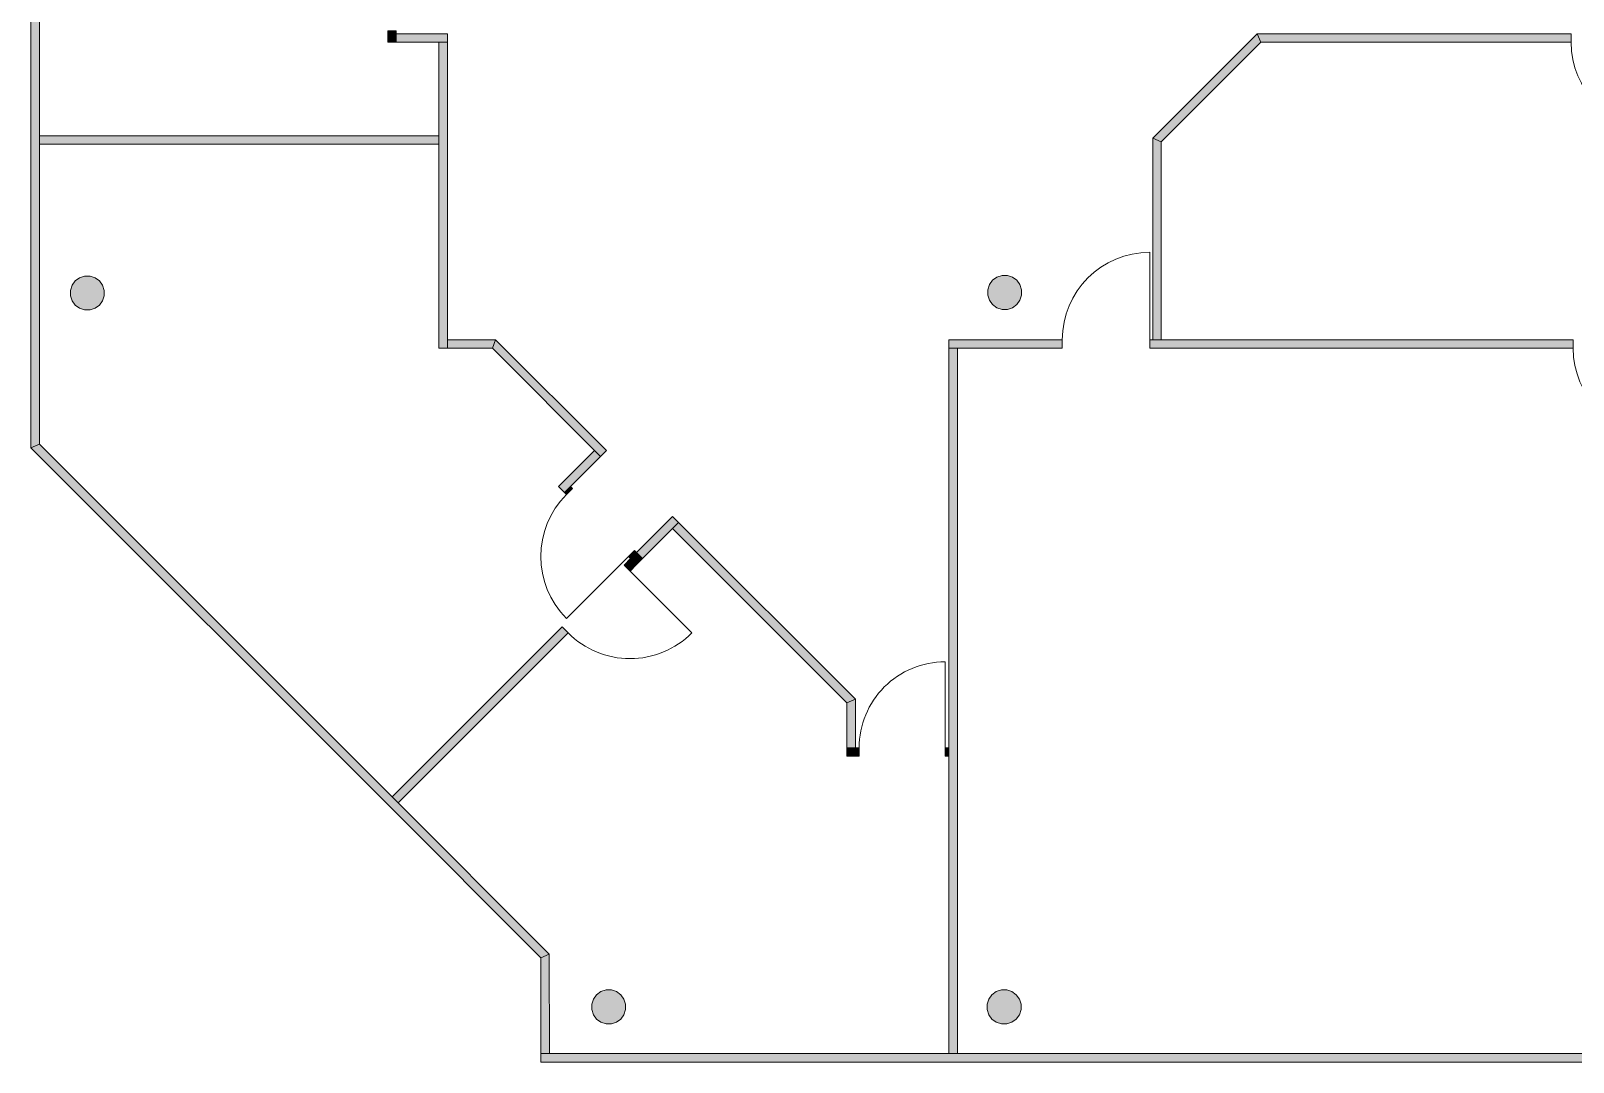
# Model space of a CAD drawing. Header units: inches. Extents: x 33931 to 204452, y 8264 to 159539.
# Drawn here: x 141951 to 160096, y 8264 to 20399 of the extents above; entities that cross this region are included whole.
import ezdxf

# ---------------------------------------------------------------- set-up
doc = ezdxf.new("R2010")
doc.units = ezdxf.units.IN
doc.header["$LTSCALE"] = 200
doc.header["$MEASUREMENT"] = 0
doc.linetypes.add('AUSGEZOGEN', pattern=[0])
doc.linetypes.add('Standardmuster', pattern=[0])
doc.layers.add('Grundebene', color=7, linetype='Continuous')

# ---------------------------------------------------------------- blocks, each defined once
blk = doc.blocks.new('COMPLEXOBJECT_0-3403')
at = {"layer": 'Grundebene', "color": 18, "linetype": 'AUSGEZOGEN', "lineweight": 13, "true_color": 0x000000}
for points in [[(154086.171265, 16663.75), (154086.171265, 16763.75), (152750.957605, 16763.75), (152751.024065, 16663.75), (154086.171265, 16663.75)], [(160095.957615, 16763.75), (155115.743965, 16763.75), (155115.743965, 16663.75), (160095.957615, 16663.75), (160095.957615, 16763.75)]]:
    blk.add_lwpolyline(points, dxfattribs=at)
blk = doc.blocks.new('COMPLEXOBJECT_48-3535')
at = {"layer": 'Grundebene', "color": 18, "linetype": 'AUSGEZOGEN', "lineweight": 13, "true_color": 0x000000}
for points in [[(160070.957615, 20363.75), (156380.246935, 20363.75), (156421.668295, 20263.75), (160070.957615, 20263.75), (160070.957615, 20363.75)], [(161150.957615, 20363.75), (161080.957615, 20363.75), (161080.957615, 20263.75), (161150.957615, 20263.75), (161150.957615, 20363.75)]]:
    blk.add_lwpolyline(points, dxfattribs=at)
blk = doc.blocks.new('COMPLEXOBJECT_50-354D')
at = {"layer": 'Grundebene', "color": 18, "linetype": 'AUSGEZOGEN', "lineweight": 13, "true_color": 0x000000}
for points in [[(149501.026875, 14684.3885), (149500.994325, 14684.42101), (149430.247535, 14613.75061), (149430.338815, 14613.65923), (149501.026875, 14684.3885)], [(149500.940645, 14542.98109), (151550.952805, 12490.75326), (151650.952805, 12536.74675), (149571.704375, 14613.78609), (149500.940645, 14542.98109)]]:
    blk.add_lwpolyline(points, dxfattribs=at)
blk = doc.blocks.new('COMPLEXOBJECT_51-3555')
at = {"layer": 'Grundebene', "color": 18, "linetype": 'AUSGEZOGEN', "lineweight": 13, "true_color": 0x000000}
for points in [[(149430.247535, 14613.75061), (149076.602935, 14260.10601), (149076.797395, 14259.91166), (149430.338815, 14613.65923), (149430.247535, 14613.75061)], [(149005.962965, 14189.46603), (148929.557145, 14113.06021), (149000.267825, 14042.34954), (149076.694255, 14118.77597), (149005.962965, 14189.46603)], [(148201.539305, 13385.04238), (146200.822455, 11384.32552), (146271.528435, 11313.61014), (148272.249985, 13314.3317), (148201.539305, 13385.04238)]]:
    blk.add_lwpolyline(points, dxfattribs=at)
blk = doc.blocks.new('COMPLEXOBJECT_97-365D')
at = {"layer": 'Grundebene', "color": 18, "linetype": 'AUSGEZOGEN', "lineweight": 13, "true_color": 0x000000}
for points in [[(151695.969625, 11963.75845), (151550.952805, 11963.75961), (151550.952805, 11863.75961), (151695.968825, 11863.75845), (151695.969625, 11963.75845)], [(152705.969625, 11963.75036), (152705.968825, 11863.75036), (152750.985635, 11863.75), (152750.986435, 11963.75), (152705.969625, 11963.75036)]]:
    blk.add_lwpolyline(points, dxfattribs=at)
blk = doc.blocks.new('COMPLEXOBJECT_104-368D')
at = {"layer": 'Grundebene', "color": 18, "linetype": 'AUSGEZOGEN', "lineweight": 13, "true_color": 0x000000}
for points in [[(146150.907615, 21463.85), (146150.907615, 21428.53638), (146250.807615, 21428.53638), (146250.807615, 21463.85), (146150.907615, 21463.85)], [(146150.907615, 20398.96363), (146150.907615, 20263.75), (146250.807615, 20263.75), (146250.807615, 20398.96363), (146150.907615, 20398.96363)]]:
    blk.add_lwpolyline(points, dxfattribs=at)
blk = doc.blocks.new('COMPLEXOBJECT_105-3691')
at = {"layer": 'Grundebene', "color": 18, "linetype": 'AUSGEZOGEN', "lineweight": 13, "true_color": 0x000000}
for points in [[(148227.992425, 14966.9832), (148252.970205, 14942.01998), (148323.589585, 15012.68053), (148298.611805, 15037.64376), (148227.992425, 14966.9832)], [(148981.200245, 14214.21433), (149076.838575, 14118.63173), (149147.457955, 14189.29228), (149051.819615, 14284.87488), (148981.200245, 14214.21433)]]:
    blk.add_lwpolyline(points, dxfattribs=at)
blk = doc.blocks.new('door-509D')
at = {"layer": 'Grundebene', "color": 18, "linetype": 'Standardmuster', "lineweight": 13, "true_color": 0x000000}
blk.add_line((161080.957615, 20263.75), (161080.957615, 19253.75), dxfattribs=at)
blk.add_arc((161080.957615, 20263.75), 1010, 180, 270, dxfattribs=at)
blk = doc.blocks.new('door-50A5')
at = {"layer": 'Grundebene', "color": 18, "linetype": 'Standardmuster', "lineweight": 13, "true_color": 0x000000}
blk.add_line((161105.957615, 16663.75), (161105.957615, 15653.75), dxfattribs=at)
blk.add_arc((161105.957615, 16663.75), 1010, 180, 270, dxfattribs=at)
blk = doc.blocks.new('door-50B5')
at = {"layer": 'Grundebene', "color": 18, "linetype": 'Standardmuster', "lineweight": 13, "true_color": 0x000000}
blk.add_line((149000, 14042), (149728, 13314), dxfattribs=at)
blk.add_arc((149000, 14042), 1030, 225, 315, dxfattribs=at)
blk = doc.blocks.new('door-50BF')
at = {"layer": 'Grundebene', "color": 18, "linetype": 'Standardmuster', "lineweight": 13, "true_color": 0x000000}
blk.add_line((152706, 11964), (152706, 12974), dxfattribs=at)
blk.add_arc((152706, 11964), 1010, 89.9995, 179.9995, dxfattribs=at)
blk = doc.blocks.new('door-50C7')
at = {"layer": 'Grundebene', "color": 18, "linetype": 'Standardmuster', "lineweight": 13, "true_color": 0x000000}
blk.add_line((148981, 14214), (148253, 13486), dxfattribs=at)
blk.add_arc((148981, 14214), 1030, 135.0167, 225.0167, dxfattribs=at)
blk = doc.blocks.new('door-50D1')
at = {"layer": 'Grundebene', "color": 18, "linetype": 'Standardmuster', "lineweight": 13, "true_color": 0x000000}
blk.add_line((155115.743965, 16763.75), (155115.743965, 17793.3227), dxfattribs=at)
blk.add_arc((155115.743965, 16763.75), 1029.5727, 90, 180, dxfattribs=at)

msp = doc.modelspace()

# ---------------------------------------------------------------- hatches: boundary and pattern name
at = {"layer": 'Grundebene', "true_color": 0x000000, "transparency": 33554687}
for points in [[(141950.986775, 15492.729), (141950.986375, 35963.75), (141950.986285, 40693.08187), (142050.928945, 40734.41813), (142050.928855, 35963.75), (142050.928455, 15534.77101)], [(146150.907615, 20263.75), (146150.907615, 20398.96363), (146250.807615, 20398.96363), (146250.807615, 20263.75)], [(146850.957615, 20263.75), (146250.807615, 20263.75), (146250.807615, 20363.65), (146850.957615, 20363.65)], [(155150.957615, 19134.46068), (156380.246935, 20363.75), (156421.668295, 20263.75), (155250.957615, 19093.03932)], [(156380.246935, 20363.75), (160070.957615, 20363.75), (160070.957615, 20263.75), (156421.668295, 20263.75)], [(146750.957615, 16663.75), (146750.957615, 20263.75), (146850.957615, 20263.75), (146850.957615, 16663.75)], [(142050.928525, 19163.75), (146750.957615, 19163.75), (146750.957615, 19063.75), (142050.928525, 19063.75)], [(155150.957615, 16763.75), (155150.957615, 19134.46068), (155250.957615, 19093.03932), (155250.957615, 16763.75)], [(142583.891735, 17512.92448), (142646.984005, 17512.92448), (142706.988325, 17493.42789), (142758.031045, 17456.34318), (142795.115755, 17405.30046), (142814.612345, 17345.29614), (142814.612345, 17282.20386), (142795.115755, 17222.19955), (142758.031045, 17171.15682), (142706.988325, 17134.07211), (142646.984005, 17114.57553), (142583.891735, 17114.57553), (142523.887415, 17134.07211), (142472.844685, 17171.15682), (142435.759975, 17222.19955), (142416.263395, 17282.20386), (142416.263395, 17345.29614), (142435.759975, 17405.30046), (142472.844685, 17456.34318), (142523.887415, 17493.42789)], [(153376.718505, 17520.0977), (153439.810785, 17520.0977), (153499.815105, 17500.60111), (153550.857825, 17463.5164), (153587.942535, 17412.47368), (153607.439115, 17352.46936), (153607.439115, 17289.37709), (153587.942535, 17229.37277), (153550.857825, 17178.33004), (153499.815105, 17141.24534), (153439.810785, 17121.74875), (153376.718505, 17121.74875), (153316.714185, 17141.24534), (153265.671465, 17178.33004), (153228.586755, 17229.37277), (153209.090175, 17289.37709), (153209.090175, 17352.46936), (153228.586755, 17412.47368), (153265.671465, 17463.5164), (153316.714185, 17500.60111)], [(147382.461405, 16663.75), (146850.957615, 16663.75), (146850.957615, 16763.75), (147419.453815, 16763.75)], [(148652.800495, 15392.03792), (147382.461405, 16663.75), (147419.453815, 16763.75), (148722.713255, 15461.87521)], [(154086.171265, 16763.75), (154086.171265, 16663.75), (152751.024065, 16663.75), (152750.957605, 16763.75)], [(155115.743965, 16763.75), (160095.957615, 16763.75), (160095.957615, 16663.75), (155115.743965, 16663.75)], [(152851.024085, 16663.75), (152850.957635, 8363.75), (152750.957615, 8363.75), (152751.024065, 16663.75)], [(146129.828475, 11313.33155), (141950.986775, 15492.729), (142050.928455, 15534.77101), (146200.822455, 11384.32552), (148050.146115, 9534.75609), (147950.174015, 9492.74392)], [(148157.331875, 15037.60258), (148581.507605, 15462.02565), (148652.168165, 15391.40628), (148227.992425, 14966.9832)], [(148252.970205, 14942.01998), (148227.992425, 14966.9832), (148298.611805, 15037.64376), (148323.589585, 15012.68053)], [(149571.704375, 14613.78609), (149147.457955, 14189.29228), (149076.797395, 14259.91166), (149501.043825, 14684.40547)], [(151550.952805, 12490.75326), (149500.940645, 14542.98109), (149571.704375, 14613.78609), (151650.952805, 12536.74675)], [(148929.557145, 14113.06021), (149005.962965, 14189.46603), (149076.694255, 14118.77597), (149000.267825, 14042.34954)], [(149076.838575, 14118.63173), (148981.200245, 14214.21433), (149051.819615, 14284.87488), (149147.457955, 14189.29228)], [(146200.822455, 11384.32552), (148201.539305, 13385.04238), (148272.249985, 13314.3317), (146271.528435, 11313.61014)], [(151650.952805, 12536.74675), (151650.952805, 11963.75881), (151550.952805, 11963.75961), (151550.952805, 12490.75326)], [(151550.952805, 11963.75961), (151695.969625, 11963.75845), (151695.968825, 11863.75845), (151550.952805, 11863.75961)], [(152705.968825, 11863.75036), (152705.969625, 11963.75036), (152750.986435, 11963.75), (152750.985635, 11863.75)], [(147950.924385, 8363.75), (147950.174015, 9492.74392), (148050.146115, 9534.75609), (148050.924405, 8363.75)], [(148718.081955, 9112.92448), (148781.174225, 9112.92448), (148841.178545, 9093.42789), (148892.221265, 9056.34318), (148929.305975, 9005.30046), (148948.802565, 8945.29614), (148948.802565, 8882.20386), (148929.305975, 8822.19955), (148892.221265, 8771.15682), (148841.178545, 8734.07211), (148781.174225, 8714.57553), (148718.081955, 8714.57553), (148658.077635, 8734.07211), (148607.034915, 8771.15682), (148569.950205, 8822.19955), (148550.453615, 8882.20386), (148550.453615, 8945.29614), (148569.950205, 9005.30046), (148607.034915, 9056.34318), (148658.077635, 9093.42789)], [(153369.411475, 9112.92448), (153432.503755, 9112.92448), (153492.508065, 9093.42789), (153543.550795, 9056.34318), (153580.635505, 9005.30046), (153600.132085, 8945.29614), (153600.132085, 8882.20386), (153580.635505, 8822.19955), (153543.550795, 8771.15682), (153492.508065, 8734.07211), (153432.503755, 8714.57553), (153369.411475, 8714.57553), (153309.407155, 8734.07211), (153258.364435, 8771.15682), (153221.279725, 8822.19955), (153201.783135, 8882.20386), (153201.783135, 8945.29614), (153221.279725, 9005.30046), (153258.364435, 9056.34318), (153309.407155, 9093.42789)], [(162350.957615, 8263.75), (147950.990845, 8263.75), (147950.924385, 8363.75), (162350.957615, 8363.75)]]:
    msp.add_hatch(color=18, dxfattribs=at).paths.add_polyline_path(points, flags=0)

# ---------------------------------------------------------------- linework, layer by layer
at = {"layer": 'Grundebene', "color": 18, "linetype": 'AUSGEZOGEN', "lineweight": 13, "true_color": 0x000000}
for p, q in [((141950.986375, 35963.75), (141950.986775, 15492.729)), ((142050.928455, 15534.77101), (142050.928855, 35963.75)), ((146150.907615, 20398.96363), (146250.807615, 20398.96363)), ((146150.907615, 20398.96363), (146150.907615, 20263.75)), ((146250.807615, 20398.96363), (146150.907615, 20398.96363)), ((146250.807615, 20363.65), (146250.807615, 20398.96363)), ((146850.957615, 20363.65), (146250.807615, 20363.65)), ((146850.957615, 20263.75), (146850.957615, 20363.65)), ((156380.246935, 20363.75), (155150.957615, 19134.46068)), ((160070.957615, 20363.75), (160070.957615, 20263.75)), ((160070.957615, 20363.75), (160070.957615, 20263.75)), ((146150.907615, 20263.75), (146250.807615, 20263.75)), ((146250.807615, 20263.75), (146750.957615, 20263.75)), ((146750.957615, 20263.75), (146750.957615, 19163.75)), ((146850.957615, 16763.75), (146850.957615, 20263.75)), ((155250.957615, 19093.03932), (156421.668295, 20263.75)), ((156421.668295, 20263.75), (160070.957615, 20263.75)), ((146750.957615, 19163.75), (142050.928525, 19163.75)), ((142050.928525, 19163.75), (142050.928525, 19063.75)), ((142050.928525, 19063.75), (146750.957615, 19063.75)), ((146750.957615, 19063.75), (146750.957615, 16663.75)), ((155150.957615, 19134.46068), (155150.957615, 16763.75)), ((155250.957615, 16763.75), (155250.957615, 19093.03932)), ((142472.844685, 17456.34318), (142435.759975, 17405.30046)), ((142523.887415, 17493.42789), (142472.844685, 17456.34318)), ((142583.891735, 17512.92448), (142523.887415, 17493.42789)), ((142646.984005, 17512.92448), (142583.891735, 17512.92448)), ((142706.988325, 17493.42789), (142646.984005, 17512.92448)), ((142758.031045, 17456.34318), (142706.988325, 17493.42789)), ((142795.115755, 17405.30046), (142758.031045, 17456.34318)), ((153265.671465, 17463.5164), (153228.586755, 17412.47368)), ((153316.714185, 17500.60111), (153265.671465, 17463.5164)), ((153376.718505, 17520.0977), (153316.714185, 17500.60111)), ((153439.810785, 17520.0977), (153376.718505, 17520.0977)), ((153499.815105, 17500.60111), (153439.810785, 17520.0977)), ((153550.857825, 17463.5164), (153499.815105, 17500.60111)), ((153587.942535, 17412.47368), (153550.857825, 17463.5164)), ((142435.759975, 17405.30046), (142416.263395, 17345.29614)), ((142416.263395, 17345.29614), (142416.263395, 17282.20386)), ((142416.263395, 17282.20386), (142435.759975, 17222.19955)), ((142814.612345, 17345.29614), (142795.115755, 17405.30046)), ((142795.115755, 17222.19955), (142814.612345, 17282.20386)), ((142814.612345, 17282.20386), (142814.612345, 17345.29614)), ((153228.586755, 17412.47368), (153209.090175, 17352.46936)), ((153209.090175, 17352.46936), (153209.090175, 17289.37709)), ((153209.090175, 17289.37709), (153228.586755, 17229.37277)), ((153607.439115, 17352.46936), (153587.942535, 17412.47368)), ((153587.942535, 17229.37277), (153607.439115, 17289.37709)), ((153607.439115, 17289.37709), (153607.439115, 17352.46936)), ((142435.759975, 17222.19955), (142472.844685, 17171.15682)), ((142472.844685, 17171.15682), (142523.887415, 17134.07211)), ((142523.887415, 17134.07211), (142583.891735, 17114.57553)), ((142583.891735, 17114.57553), (142646.984005, 17114.57553)), ((142646.984005, 17114.57553), (142706.988325, 17134.07211)), ((142706.988325, 17134.07211), (142758.031045, 17171.15682)), ((142758.031045, 17171.15682), (142795.115755, 17222.19955)), ((153228.586755, 17229.37277), (153265.671465, 17178.33004)), ((153265.671465, 17178.33004), (153316.714185, 17141.24534)), ((153316.714185, 17141.24534), (153376.718505, 17121.74875)), ((153376.718505, 17121.74875), (153439.810785, 17121.74875)), ((153439.810785, 17121.74875), (153499.815105, 17141.24534)), ((153499.815105, 17141.24534), (153550.857825, 17178.33004)), ((153550.857825, 17178.33004), (153587.942535, 17229.37277)), ((147419.453815, 16763.75), (146850.957615, 16763.75)), ((148722.713255, 15461.87521), (147419.453815, 16763.75)), ((152750.957605, 16763.75), (152751.024065, 16663.75)), ((154086.171265, 16763.75), (152750.957605, 16763.75)), ((154086.171265, 16763.75), (154086.171265, 16663.75)), ((154086.171265, 16663.75), (154086.171265, 16763.75)), ((155115.743965, 16663.75), (155115.743965, 16763.75)), ((155150.957615, 16763.75), (155115.743965, 16763.75)), ((155115.743965, 16763.75), (155115.743965, 16663.75)), ((160095.957615, 16763.75), (155250.957615, 16763.75)), ((160095.957615, 16763.75), (160095.957615, 16663.75)), ((146750.957615, 16663.75), (146850.957615, 16663.75)), ((146850.957615, 16663.75), (147382.461405, 16663.75)), ((147382.461405, 16663.75), (148652.800495, 15392.03792)), ((152751.024065, 16663.75), (152750.986435, 11963.75)), ((152850.957635, 8363.75), (152851.024085, 16663.75)), ((152851.024085, 16663.75), (154086.171265, 16663.75)), ((155115.743965, 16663.75), (160095.957615, 16663.75)), ((141950.986775, 15492.729), (142050.928455, 15534.77101)), ((142050.928455, 15534.77101), (141950.986775, 15492.729)), ((141950.986775, 15492.729), (146129.828475, 11313.33155)), ((146200.822455, 11384.32552), (142050.928455, 15534.77101)), ((148581.507605, 15462.02565), (148157.331875, 15037.60258)), ((148652.168165, 15391.40628), (148581.507605, 15462.02565)), ((148652.800495, 15392.03792), (148722.713255, 15461.87521)), ((148298.611805, 15037.64376), (148652.168165, 15391.40628)), ((148157.331875, 15037.60258), (148227.992425, 14966.9832)), ((148227.992425, 14966.9832), (148252.970205, 14942.01998)), ((148323.589585, 15012.68053), (148252.970205, 14942.01998)), ((148323.589585, 15012.68053), (148298.611805, 15037.64376)), ((149430.247535, 14613.75061), (149076.602935, 14260.10601)), ((149147.457955, 14189.29228), (149500.940645, 14542.98109)), ((149500.994325, 14684.42101), (149430.247535, 14613.75061)), ((149500.940645, 14542.98109), (151550.952805, 12490.75326)), ((149501.026875, 14684.3885), (149500.994325, 14684.42101)), ((149501.043825, 14684.40547), (149501.026875, 14684.3885)), ((149571.704375, 14613.78609), (149501.043825, 14684.40547)), ((151650.952805, 12536.74675), (149571.704375, 14613.78609)), ((149005.962965, 14189.46603), (148929.557145, 14113.06021)), ((148981.200245, 14214.21433), (149051.819615, 14284.87488)), ((148981.200245, 14214.21433), (149005.962965, 14189.46603)), ((149076.602935, 14260.10601), (149051.819615, 14284.87488)), ((149076.838575, 14118.63173), (149147.457955, 14189.29228)), ((149000.267825, 14042.34954), (148929.557145, 14113.06021)), ((149000.267825, 14042.34954), (149076.694255, 14118.77597)), ((149076.694255, 14118.77597), (149076.838575, 14118.63173)), ((148201.539305, 13385.04238), (146200.822455, 11384.32552)), ((146271.528435, 11313.61014), (148272.249985, 13314.3317)), ((148201.539305, 13385.04238), (148272.249985, 13314.3317)), ((151650.952805, 11963.75881), (151650.952805, 12536.74675)), ((151550.952805, 12490.75326), (151550.952805, 11963.75961)), ((151550.952805, 11963.75961), (151550.952805, 11863.75961)), ((151550.952805, 11863.75961), (151695.968825, 11863.75845)), ((151695.969625, 11963.75845), (151650.952805, 11963.75881)), ((151695.969625, 11963.75845), (151695.968825, 11863.75845)), ((151695.968825, 11863.75845), (151695.969625, 11963.758439)), ((152705.968825, 11863.75036), (152705.969625, 11963.75036)), ((152705.969625, 11963.75036), (152705.968825, 11863.750371)), ((152705.968825, 11863.75036), (152750.985635, 11863.75)), ((152750.986435, 11963.75), (152705.969625, 11963.75036)), ((152750.985635, 11863.75), (152750.957615, 8363.75)), ((146129.828475, 11313.33155), (147950.174015, 9492.74392)), ((148050.146115, 9534.75609), (146200.822455, 11384.32552)), ((146200.822455, 11384.32552), (146271.528435, 11313.61014)), ((147950.174015, 9492.74392), (148050.146115, 9534.75609)), ((148050.146115, 9534.75609), (147950.174015, 9492.74392)), ((147950.174015, 9492.74392), (147950.924385, 8363.75)), ((148050.924405, 8363.75), (148050.146115, 9534.75609)), ((148658.077635, 9093.42789), (148607.034915, 9056.34318)), ((148718.081955, 9112.92448), (148658.077635, 9093.42789)), ((148781.174225, 9112.92448), (148718.081955, 9112.92448)), ((148841.178545, 9093.42789), (148781.174225, 9112.92448)), ((148892.221265, 9056.34318), (148841.178545, 9093.42789)), ((153309.407155, 9093.42789), (153258.364435, 9056.34318)), ((153369.411475, 9112.92448), (153309.407155, 9093.42789)), ((153432.503755, 9112.92448), (153369.411475, 9112.92448)), ((153492.508065, 9093.42789), (153432.503755, 9112.92448)), ((153543.550795, 9056.34318), (153492.508065, 9093.42789)), ((148569.950205, 9005.30046), (148550.453615, 8945.29614)), ((148550.453615, 8945.29614), (148550.453615, 8882.20386)), ((148607.034915, 9056.34318), (148569.950205, 9005.30046)), ((148929.305975, 9005.30046), (148892.221265, 9056.34318)), ((148948.802565, 8945.29614), (148929.305975, 9005.30046)), ((148948.802565, 8882.20386), (148948.802565, 8945.29614)), ((153221.279725, 9005.30046), (153201.783135, 8945.29614)), ((153201.783135, 8945.29614), (153201.783135, 8882.20386)), ((153258.364435, 9056.34318), (153221.279725, 9005.30046)), ((153580.635505, 9005.30046), (153543.550795, 9056.34318)), ((153600.132085, 8945.29614), (153580.635505, 9005.30046)), ((153600.132085, 8882.20386), (153600.132085, 8945.29614)), ((148550.453615, 8882.20386), (148569.950205, 8822.19955)), ((148569.950205, 8822.19955), (148607.034915, 8771.15682)), ((148607.034915, 8771.15682), (148658.077635, 8734.07211)), ((148658.077635, 8734.07211), (148718.081955, 8714.57553)), ((148718.081955, 8714.57553), (148781.174225, 8714.57553)), ((148781.174225, 8714.57553), (148841.178545, 8734.07211)), ((148841.178545, 8734.07211), (148892.221265, 8771.15682)), ((148892.221265, 8771.15682), (148929.305975, 8822.19955)), ((148929.305975, 8822.19955), (148948.802565, 8882.20386)), ((153201.783135, 8882.20386), (153221.279725, 8822.19955)), ((153221.279725, 8822.19955), (153258.364435, 8771.15682)), ((153258.364435, 8771.15682), (153309.407155, 8734.07211)), ((153309.407155, 8734.07211), (153369.411475, 8714.57553)), ((153369.411475, 8714.57553), (153432.503755, 8714.57553)), ((153432.503755, 8714.57553), (153492.508065, 8734.07211)), ((153492.508065, 8734.07211), (153543.550795, 8771.15682)), ((153543.550795, 8771.15682), (153580.635505, 8822.19955)), ((153580.635505, 8822.19955), (153600.132085, 8882.20386)), ((147950.924385, 8363.75), (147950.990845, 8263.75)), ((152750.957615, 8363.75), (147950.924385, 8363.75)), ((147950.924385, 8363.75), (148050.924405, 8363.75)), ((162350.957615, 8363.75), (152750.957615, 8363.75)), ((152750.957615, 8363.75), (152850.957635, 8363.75)), ((147950.990845, 8263.75), (152868.100695, 8263.75)), ((152868.100695, 8263.75), (162350.957615, 8263.75))]:
    msp.add_line(p, q, dxfattribs=at)
for points in [[(141950.986375, 35963.75), (141950.986775, 15492.729), (142050.928455, 15534.77101), (142050.928855, 35963.75), (142050.928945, 40734.41813), (141950.986285, 40693.08187), (141950.986375, 35963.75)], [(146150.907615, 20398.96363), (146150.907615, 20263.75), (146250.807615, 20263.75), (146250.807615, 20398.96363), (146150.907615, 20398.96363)], [(146250.807615, 20263.75), (146850.957615, 20263.75), (146850.957615, 20363.65), (146250.807615, 20363.65), (146250.807615, 20263.75)], [(156380.246935, 20363.75), (155150.957615, 19134.46068), (155250.957615, 19093.03932), (156421.668295, 20263.75), (156380.246935, 20363.75)], [(160070.957615, 20363.75), (156380.246935, 20363.75), (156421.668295, 20263.75), (160070.957615, 20263.75), (160070.957615, 20363.75)], [(146750.957615, 20263.75), (146750.957615, 16663.75), (146850.957615, 16663.75), (146850.957615, 20263.75), (146750.957615, 20263.75)], [(146750.957615, 19163.75), (142050.928525, 19163.75), (142050.928525, 19063.75), (146750.957615, 19063.75), (146750.957615, 19163.75)], [(155150.957615, 19134.46068), (155150.957615, 16763.75), (155250.957615, 16763.75), (155250.957615, 19093.03932), (155150.957615, 19134.46068)], [(142646.984005, 17512.92448), (142583.891735, 17512.92448), (142523.887415, 17493.42789), (142472.844685, 17456.34318), (142435.759975, 17405.30046), (142416.263395, 17345.29614), (142416.263395, 17282.20386), (142435.759975, 17222.19955), (142472.844685, 17171.15682), (142523.887415, 17134.07211), (142583.891735, 17114.57553), (142646.984005, 17114.57553), (142706.988325, 17134.07211), (142758.031045, 17171.15682), (142795.115755, 17222.19955), (142814.612345, 17282.20386), (142814.612345, 17345.29614), (142795.115755, 17405.30046), (142758.031045, 17456.34318), (142706.988325, 17493.42789), (142646.984005, 17512.92448)], [(153439.810785, 17520.0977), (153376.718505, 17520.0977), (153316.714185, 17500.60111), (153265.671465, 17463.5164), (153228.586755, 17412.47368), (153209.090175, 17352.46936), (153209.090175, 17289.37709), (153228.586755, 17229.37277), (153265.671465, 17178.33004), (153316.714185, 17141.24534), (153376.718505, 17121.74875), (153439.810785, 17121.74875), (153499.815105, 17141.24534), (153550.857825, 17178.33004), (153587.942535, 17229.37277), (153607.439115, 17289.37709), (153607.439115, 17352.46936), (153587.942535, 17412.47368), (153550.857825, 17463.5164), (153499.815105, 17500.60111), (153439.810785, 17520.0977)], [(146850.957615, 16663.75), (147382.461405, 16663.75), (147419.453815, 16763.75), (146850.957615, 16763.75), (146850.957615, 16663.75)], [(147382.461405, 16663.75), (148652.800495, 15392.03792), (148722.713255, 15461.87521), (147419.453815, 16763.75), (147382.461405, 16663.75)], [(154086.171265, 16663.75), (154086.171265, 16763.75), (152750.957605, 16763.75), (152751.024065, 16663.75), (154086.171265, 16663.75)], [(160095.957615, 16763.75), (155115.743965, 16763.75), (155115.743965, 16663.75), (160095.957615, 16663.75), (160095.957615, 16763.75)], [(152850.957635, 8363.75), (152851.024085, 16663.75), (152751.024065, 16663.75), (152750.957615, 8363.75), (152850.957635, 8363.75)], [(141950.986775, 15492.729), (146129.828475, 11313.33155), (147950.174015, 9492.74392), (148050.146115, 9534.75609), (146200.822455, 11384.32552), (142050.928455, 15534.77101), (141950.986775, 15492.729)], [(148581.507605, 15462.02565), (148157.331875, 15037.60258), (148227.992425, 14966.9832), (148652.168165, 15391.40628), (148581.507605, 15462.02565)], [(148227.992425, 14966.9832), (148252.970205, 14942.01998), (148323.589585, 15012.68053), (148298.611805, 15037.64376), (148227.992425, 14966.9832)], [(149430.247535, 14613.75061), (149076.602935, 14260.10601), (149076.797395, 14259.91166), (149430.338815, 14613.65923), (149430.247535, 14613.75061)], [(149147.457955, 14189.29228), (149571.704375, 14613.78609), (149501.043825, 14684.40547), (149076.797395, 14259.91166), (149147.457955, 14189.29228)], [(149501.026875, 14684.3885), (149500.994325, 14684.42101), (149430.247535, 14613.75061), (149430.338815, 14613.65923), (149501.026875, 14684.3885)], [(149500.940645, 14542.98109), (151550.952805, 12490.75326), (151650.952805, 12536.74675), (149571.704375, 14613.78609), (149500.940645, 14542.98109)], [(149005.962965, 14189.46603), (148929.557145, 14113.06021), (149000.267825, 14042.34954), (149076.694255, 14118.77597), (149005.962965, 14189.46603)], [(148981.200245, 14214.21433), (149076.838575, 14118.63173), (149147.457955, 14189.29228), (149051.819615, 14284.87488), (148981.200245, 14214.21433)], [(148201.539305, 13385.04238), (146200.822455, 11384.32552), (146271.528435, 11313.61014), (148272.249985, 13314.3317), (148201.539305, 13385.04238)], [(151650.952805, 11963.75881), (151650.952805, 12536.74675), (151550.952805, 12490.75326), (151550.952805, 11963.75961), (151650.952805, 11963.75881)], [(151695.969625, 11963.75845), (151550.952805, 11963.75961), (151550.952805, 11863.75961), (151695.968825, 11863.75845), (151695.969625, 11963.75845)], [(152705.969625, 11963.75036), (152705.968825, 11863.75036), (152750.985635, 11863.75), (152750.986435, 11963.75), (152705.969625, 11963.75036)], [(147950.174015, 9492.74392), (147950.924385, 8363.75), (148050.924405, 8363.75), (148050.146115, 9534.75609), (147950.174015, 9492.74392)], [(148781.174225, 9112.92448), (148718.081955, 9112.92448), (148658.077635, 9093.42789), (148607.034915, 9056.34318), (148569.950205, 9005.30046), (148550.453615, 8945.29614), (148550.453615, 8882.20386), (148569.950205, 8822.19955), (148607.034915, 8771.15682), (148658.077635, 8734.07211), (148718.081955, 8714.57553), (148781.174225, 8714.57553), (148841.178545, 8734.07211), (148892.221265, 8771.15682), (148929.305975, 8822.19955), (148948.802565, 8882.20386), (148948.802565, 8945.29614), (148929.305975, 9005.30046), (148892.221265, 9056.34318), (148841.178545, 9093.42789), (148781.174225, 9112.92448)], [(153432.503755, 9112.92448), (153369.411475, 9112.92448), (153309.407155, 9093.42789), (153258.364435, 9056.34318), (153221.279725, 9005.30046), (153201.783135, 8945.29614), (153201.783135, 8882.20386), (153221.279725, 8822.19955), (153258.364435, 8771.15682), (153309.407155, 8734.07211), (153369.411475, 8714.57553), (153432.503755, 8714.57553), (153492.508065, 8734.07211), (153543.550795, 8771.15682), (153580.635505, 8822.19955), (153600.132085, 8882.20386), (153600.132085, 8945.29614), (153580.635505, 9005.30046), (153543.550795, 9056.34318), (153492.508065, 9093.42789), (153432.503755, 9112.92448)], [(147950.990845, 8263.75), (162350.957615, 8263.75), (162350.957615, 8363.75), (147950.924385, 8363.75), (147950.990845, 8263.75)]]:
    msp.add_lwpolyline(points, dxfattribs=at)

# ---------------------------------------------------------------- block references
at = {"layer": 'Grundebene'}
for name in ['COMPLEXOBJECT_104-368D', 'COMPLEXOBJECT_48-3535', 'door-509D', 'door-50D1', 'COMPLEXOBJECT_0-3403', 'door-50A5', 'door-50C7', 'COMPLEXOBJECT_105-3691', 'COMPLEXOBJECT_51-3555', 'COMPLEXOBJECT_50-354D', 'door-50B5', 'door-50BF', 'COMPLEXOBJECT_97-365D']:
    msp.add_blockref(name, (0, 0), dxfattribs=at)

doc.saveas('drawing.dxf')
